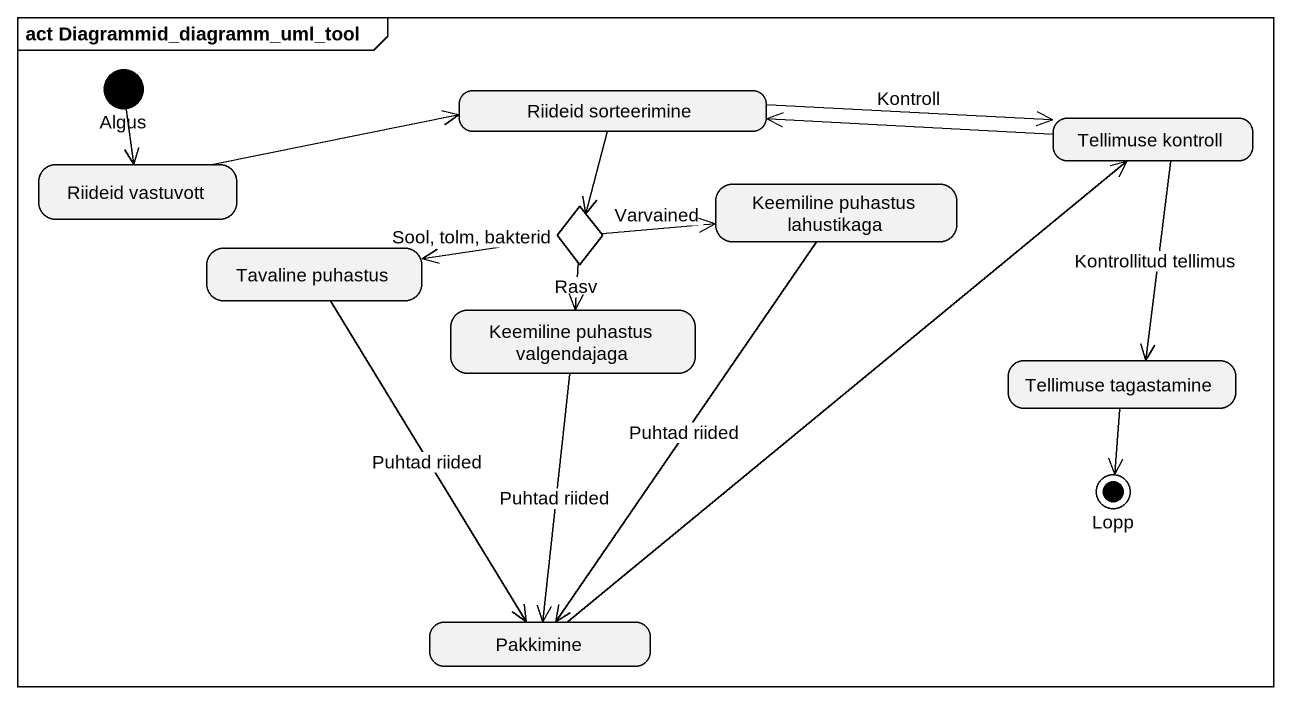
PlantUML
@startuml
mainframe act Diagrammid_diagramm_uml_tool
hide empty description
state Algus <<start>>
state "Riideid sorteerimine" as Riideid_sorteerimine
state "Riideid vastuvott" as Riideid_vastuvott
state "Tellimuse kontroll" as Tellimuse_kontroll
state "Tavaline puhastus" as Tavaline_puhastus
state choice1 <<choice>>
state "Keemiline puhastus lahustikaga" as Keemiline_puhastus
state "Keemiline puhastus valgendajaga" as Keemiline_puhastus_2
state "Tellimuse tagastamine" as Tellimuse_tagastamine
state Lopp <<end>>
state Pakkimine
Algus --> Riideid_vastuvott
Riideid_sorteerimine -right-> Tellimuse_kontroll : Kontroll
Riideid_sorteerimine --> choice1
Riideid_vastuvott -right-> Riideid_sorteerimine
Tellimuse_kontroll -left-> Riideid_sorteerimine
Tellimuse_kontroll --> Tellimuse_tagastamine : Kontrollitud tellimus
Tavaline_puhastus --> Pakkimine : Puhtad riided
choice1 -left-> Tavaline_puhastus : Sool, tolm, bakterid
choice1 -right-> Keemiline_puhastus : Varvained
choice1 --> Keemiline_puhastus_2 : Rasv
Keemiline_puhastus --> Pakkimine : Puhtad riided
Keemiline_puhastus_2 --> Pakkimine : Puhtad riided
Tellimuse_tagastamine --> Lopp
Pakkimine -up-> Tellimuse_kontroll
@enduml
